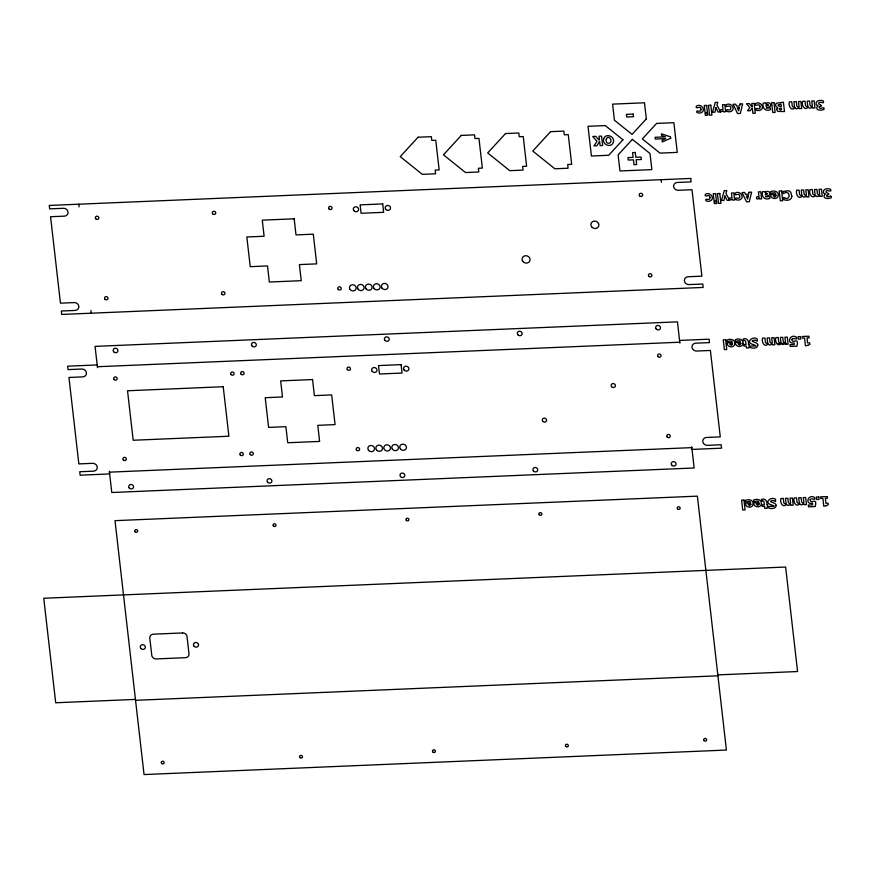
<?xml version="1.0" encoding="UTF-8"?>
<svg xmlns="http://www.w3.org/2000/svg" width="875" height="875" viewBox="0 0 875 875"><rect width="100%" height="100%" fill="white"/><g stroke="black" fill="none" stroke-linecap="round" stroke-linejoin="round"><path stroke-width="1.31" d="M97.508 367.642L97.191 364.941L67.659 366.188L68.053 369.611L81.758 369.031A4.287 3.883 19.3 0 1 86.428 372.783A4.287 3.883 19.3 0 1 82.655 376.895L68.95 377.464L78.837 463.903L92.542 463.323A4.287 3.883 19.3 0 1 97.212 467.075A4.287 3.883 19.3 0 1 93.439 471.177L79.734 471.756L80.128 475.18L109.659 473.944L111.781 492.505L694.159 467.983L691.72 446.72M97.191 364.941L95.069 346.38L677.447 321.858L679.569 340.419L709.1 339.183L709.494 342.606L695.789 343.186A4.287 3.883 19.3 0 0 692.016 347.287A4.287 3.883 19.3 0 0 696.686 351.039L710.391 350.459L720.278 436.898L706.573 437.467A4.287 3.883 19.3 0 0 702.8 441.58A4.287 3.883 19.3 0 0 707.47 445.331L721.175 444.752L721.569 448.175L692.038 449.422M97.398 366.734L679.766 342.212L679.875 343.131M777.809 343.678L786.253 343.317M109.353 471.231L109.462 472.15L691.83 447.628M135.45 699.409L55.705 702.767L43.75 598.259L785.619 567.033L797.573 671.53L717.817 674.887L697.386 496.147L115.008 520.658L144.047 774.561L726.414 750.05L717.817 674.887M135.559 700.317L717.927 675.806M661.183 179.692L661.489 182.394M78.805 204.203L79.122 206.905M90.967 310.505L91.273 313.206M679.569 340.419L679.766 342.212M109.462 472.15L109.659 473.944M819.295 107.22C819.689 110.677 825.092 105.077 823.944 109.517L820.794 110.25L818.037 109.791A2.111 1.914 19.3 0 1 816.922 108.588C815.62 106.575 820.192 105.623 816.911 105.186A2.111 1.914 19.3 0 1 816.134 104.158C815.238 100.242 820.706 99.816 823.255 100.887C825.223 105.295 818.737 99.969 818.595 103.698C819.842 104.923 823.9 105.809 819.766 106.608L819.295 107.22M826.602 195.552C826.995 199.019 832.398 193.419 831.25 197.848L828.1 198.581L825.344 198.133A2.111 1.914 19.3 0 1 824.228 196.93C822.927 194.906 827.487 193.966 824.217 193.528A2.111 1.914 19.3 0 1 823.441 192.489C822.533 188.573 828.012 188.147 830.561 189.23C832.53 193.637 826.044 188.3 825.902 192.03C827.138 193.255 831.195 194.152 827.072 194.939L826.602 195.552M769.923 193.419C770.722 196.448 765.57 195.366 765.614 196.787L769.65 196.645L769.847 198.363C765.242 200.55 760.955 196.875 762.552 191.691L764.914 191.592L765.002 192.336L767.309 191.297L769.07 191.855A2.297 2.089 19.3 0 1 769.825 192.97L769.923 193.419M770.612 104.748C771.411 107.767 766.27 106.695 766.303 108.106L770.339 107.975L770.536 109.692C765.942 111.88 761.644 108.205 763.241 103.009L765.603 102.911L765.691 103.666L768.009 102.627L769.759 103.184A2.297 2.089 19.3 0 1 770.514 104.289L770.612 104.748M757.827 345.012C757.783 348.545 752.97 348.589 750.498 347.659C746.495 344.083 763.186 347.966 751.778 344.105C745.598 341.589 753.353 335.814 757.203 338.942L757.225 341.195A5.786 5.25 19.3 0 0 754.513 340.134C747.753 341.469 757.892 341.83 757.827 345.012M776.169 505.378C776.125 508.911 771.312 508.955 768.841 508.025C764.837 504.448 781.528 508.331 770.12 504.47C763.941 501.955 771.695 496.18 775.545 499.308L775.567 501.561A5.786 5.25 19.3 0 0 772.855 500.5C766.095 501.823 776.234 502.195 776.169 505.378M778.28 105L778.805 106.203L781.353 106.356L781.08 103.994L778.28 105M700.941 109.178C701.772 113.706 695.155 108.653 696.981 112.558L698.305 112.941A5.753 5.217 19.3 0 0 701.159 112.744C706.77 110.272 700.678 102.769 696.259 106.192C695.319 110.152 700.875 104.814 700.941 109.178M709.931 197.444C710.752 201.972 704.134 196.919 705.972 200.823L707.284 201.206A5.753 5.217 19.3 0 0 710.15 201.009C715.761 198.538 709.669 191.045 705.239 194.458C704.298 198.417 709.866 193.08 709.931 197.444M730.702 107.92C731.533 112.459 724.916 107.406 726.742 111.311L728.066 111.683A5.753 5.217 19.3 0 0 730.92 111.497C736.531 109.014 730.439 101.522 726.02 104.945C725.08 108.894 730.636 103.556 730.702 107.92M739.692 196.186C740.512 200.725 733.895 195.672 735.733 199.577L737.045 199.959A5.753 5.217 19.3 0 0 739.911 199.762C745.522 197.28 739.43 189.788 735 193.211C734.059 197.17 739.627 191.822 739.692 196.186M760.003 106.684C760.834 111.223 754.217 106.17 756.055 110.075L757.367 110.458A5.753 5.217 19.3 0 0 760.233 110.261C765.844 107.778 759.741 100.286 755.322 103.709C754.381 107.669 759.948 102.32 760.003 106.684M768.228 105.033L765.986 106.247L766.369 104.366L768.228 105.033M767.539 193.703L765.297 194.917L765.669 193.047L767.539 193.703M776.836 109.047L776.956 110.261A1.969 1.794 19.3 0 0 778.105 111.431L784.492 111.573L783.409 102.167L776.464 103.228A2.745 2.483 19.3 0 0 775.655 104.727C774.911 107.483 779.614 106.936 776.836 109.047M791.809 339.412C792.498 344.761 799.323 335.923 796.906 346.172L790.212 346.456L790.005 344.673L794.303 344.498L794.128 342.923C786.078 344.422 789.797 333.025 796.305 337.116C798.033 341.414 792.958 336.634 791.809 339.412M810.152 499.778C810.841 505.127 817.666 496.289 815.248 506.538L808.555 506.822L808.347 505.039L812.645 504.864L812.47 503.289C804.42 504.787 808.139 493.391 814.647 497.481C816.375 501.78 811.3 497 810.152 499.778M807.68 345.395L805.438 345.833L804.552 338.045L802.462 338.133L802.277 336.492L808.959 336.208L809.145 337.848L807.013 337.936L807.581 342.912L809.714 342.825L809.889 344.356L807.68 345.395M826.022 505.761L823.78 506.198L822.894 498.411L820.805 498.498L820.619 496.858L827.302 496.573L827.487 498.214L825.355 498.302L825.923 503.278L828.056 503.191L828.231 504.722L826.022 505.761M606.244 139.202C604.822 146.136 614.337 143.281 609.82 138.075A1.925 1.739 19.3 0 0 608.584 137.441A2.1 1.903 19.3 0 0 607.294 137.638L606.244 139.202M779.406 108.566L779.352 109.123C781.681 112.492 782.72 105.962 779.406 108.566M732.572 343.908L731.216 345.406L729.695 344.028L732.572 343.908M740.83 343.558L739.473 345.056L737.953 343.678L740.83 343.558M776.059 195.606L774.714 197.105L773.194 195.727L776.059 195.606M750.914 504.273L749.558 505.772L748.037 504.394L750.914 504.273M759.172 503.923L757.816 505.422L756.295 504.044L759.172 503.923M603.695 138.698C601.541 144.648 611.384 148.422 613.309 142.384C615.453 136.434 605.631 132.683 603.695 138.698M791.875 196.241C791.787 200.178 786.877 201.141 783.934 199.642L783.683 197.4L785.936 198.428A2.877 2.614 19.3 0 0 787.828 198.33L789.25 196.066L788.452 193.287L786.111 192.281L783.256 193.67L782.994 191.461L788.408 190.739A4.364 3.959 19.3 0 1 790.759 192.314L791.875 196.241M734.869 343.678C734.584 348.359 726.458 347.605 727.202 342.792L732.408 342.573C731.839 338.614 726.228 344.017 727.027 340.058C729.991 338.363 735.295 339.489 734.869 343.678M743.116 343.328C742.842 348.009 734.716 347.255 735.459 342.442L740.666 342.223C740.097 338.264 734.486 343.667 735.284 339.708C738.248 338.023 743.553 339.139 743.116 343.328M778.356 195.377C778.083 200.058 769.956 199.303 770.7 194.491L775.906 194.272C775.327 190.312 769.716 195.716 770.514 191.756C773.489 190.061 778.783 191.188 778.356 195.377M753.211 504.044C752.927 508.725 744.8 507.97 745.544 503.158L750.75 502.939C750.181 498.98 744.57 504.383 745.369 500.423C748.333 498.728 753.637 499.855 753.211 504.044M761.458 503.694C761.184 508.375 753.058 507.62 753.802 502.808L759.008 502.589C758.439 498.63 752.828 504.033 753.627 500.073C756.591 498.389 761.895 499.505 761.458 503.694M740.108 103.983L739.692 105.941L736.52 106.072L735.667 104.18L733.053 104.289L737.538 113.553L740.316 113.433L742.645 103.884L740.108 103.983M749.087 192.259L748.683 194.206L745.5 194.338L744.647 192.445L742.033 192.555L746.528 201.819L749.295 201.709L751.636 192.15L749.087 192.259M739.331 107.669L738.653 110.819L737.264 107.756L739.331 107.669M748.322 195.934L747.644 199.084L746.255 196.022L748.322 195.934M715.947 107.669L714.962 112.175L712.513 112.284L715.258 102.419L717.806 102.309L716.975 105.131L720.562 111.945L723.166 110.808L723.286 111.825L725.659 111.727L724.85 104.628L722.466 104.727L723.012 109.484L720.3 109.856L720.541 111.945L718.058 112.044L715.947 107.669M724.938 195.934L723.942 200.452L721.503 200.55L724.237 190.684L726.797 190.575L725.955 193.397L729.542 200.211L732.156 199.073L732.266 200.102L734.65 199.992L733.83 192.894L731.456 192.992L732.003 197.75L729.291 198.122L729.531 200.211L727.048 200.32L724.938 195.934M599.386 139.398L598.97 140.066L595.777 136.347L592.703 136.478L597.034 141.367L593.928 145.884L596.87 145.764L599.627 141.444L600.108 145.633L602.645 145.523L601.562 136.106L599.025 136.216L599.386 139.398M752.073 106.127L751.767 106.608L749.35 103.6L746.517 103.72L749.853 107.636L747.534 110.808L750.334 110.688L752.27 107.822L752.905 113.334L755.278 113.236L754.152 103.392L751.778 103.502L752.073 106.127M418.064 137.233L400.247 156.636L422.308 174.355L435.597 173.797L435.17 170.089L439.162 169.914L435.761 140.219L431.78 140.394L431.353 136.675L418.064 137.233M461.256 135.417L443.45 154.82L465.511 172.539L478.8 171.981L478.373 168.263L482.366 168.098L478.964 138.403L474.972 138.567L474.556 134.859L461.256 135.417M505.52 133.558L487.703 152.95L509.764 170.68L523.053 170.111L522.637 166.403L526.619 166.239L523.228 136.544L519.236 136.708L518.809 133L505.52 133.558M550.583 131.655L532.766 151.058L554.827 168.777L568.116 168.219L567.689 164.511L571.681 164.336L568.28 134.641L564.298 134.805L563.872 131.097L550.583 131.655M622.934 139.759L608.683 155.28L591.413 156.002L588.011 126.306L605.292 125.584L622.934 139.759M646.33 118.88L632.078 134.4L614.425 120.225L612.588 104.136L644.492 102.791L646.33 118.88M632.373 139.366L618.122 154.886L619.959 170.964L651.864 169.619L650.027 153.541L632.373 139.366M656.6 123.419L642.348 138.939L659.991 153.114L677.272 152.392L673.87 122.697L656.6 123.419M794.905 107.767C791.273 111.945 788.036 105.284 789.381 101.916L791.766 101.817L792.302 106.247L793.45 107.22L794.522 106.75L793.942 101.719L796.338 101.62L796.862 106.05L798.011 107.034L799.083 106.564L798.503 101.533L800.888 101.434L801.697 108.533L799.312 108.631L799.225 107.844L796.414 108.872L794.905 107.767M808.161 107.209C804.53 111.388 801.292 104.727 802.638 101.358L805.033 101.259L805.558 105.689L806.717 106.662L807.778 106.192L807.198 101.161L809.594 101.062L810.119 105.492L811.278 106.477L812.339 106.006L811.77 100.975L814.144 100.866L814.953 107.975L812.58 108.073L812.492 107.286L809.67 108.314L808.161 107.209M802.2 196.109C798.569 200.287 795.342 193.616 796.688 190.247L799.072 190.148L799.597 194.578L800.756 195.562L801.817 195.092L801.248 190.061L803.633 189.963L804.169 194.381L805.317 195.366L806.389 194.895L805.809 189.864L808.183 189.766L808.992 196.864L806.619 196.963L806.531 196.186L803.72 197.203L802.2 196.109M815.467 195.552C811.836 199.73 808.598 193.058 809.944 189.689L812.339 189.591L812.864 194.02L814.013 195.005L815.084 194.534L814.505 189.503L816.9 189.405L817.425 193.823L818.584 194.808L819.645 194.338L819.066 189.306L821.45 189.208L822.259 196.306L819.886 196.405L819.788 195.628L816.977 196.645L815.467 195.552M768.075 344.017C764.444 348.195 761.206 341.523 762.552 338.155L764.947 338.056L765.472 342.486L766.631 343.47L767.692 343L767.113 337.969L769.508 337.87L770.033 342.289L771.192 343.273L772.253 342.803L771.673 337.772L774.058 337.673L774.867 344.772L772.494 344.87L772.406 344.094L769.584 345.111L768.075 344.017M781.331 343.459C777.7 347.637 774.473 340.966 775.819 337.597L778.203 337.498L778.728 341.928L779.887 342.912L780.948 342.442L780.38 337.411L782.764 337.312L783.3 341.731L784.448 342.716L785.52 342.245L784.941 337.214L787.314 337.116L788.123 344.214L785.75 344.312L785.663 343.536L782.852 344.553L781.331 343.459M786.417 504.383C782.786 508.561 779.548 501.889 780.894 498.52L783.289 498.422L783.814 502.852L784.973 503.836L786.034 503.366L785.455 498.334L787.85 498.236L788.375 502.655L789.534 503.639L790.595 503.169L790.016 498.137L792.4 498.039L793.209 505.137L790.836 505.236L790.738 504.459L787.927 505.477L786.417 504.383M799.673 503.825C796.042 508.003 792.816 501.331 794.161 497.962L796.545 497.864L797.07 502.294L798.23 503.278L799.291 502.808L798.722 497.777L801.106 497.678L801.642 502.097L802.791 503.081L803.863 502.611L803.283 497.58L805.656 497.481L806.466 504.58L804.092 504.678L804.005 503.902L801.194 504.919L799.673 503.825M759.106 197.947C756.263 201.25 754.961 195.77 758.953 196.612L758.417 191.866L760.791 191.767L761.6 198.866L759.227 198.964L759.106 197.947M670.666 138.228L662.331 141.958L662.134 140.219L665.755 138.622L655.288 139.059L655.091 137.298L665.569 136.861L661.598 135.581L661.402 133.831L670.512 136.839L670.666 138.228M743.914 340.441L743.291 340.605L743.116 339.041C746.703 337.389 749.306 340.812 748.409 344.334L749.317 344.302L748.814 347.911L746.441 348.009L746.211 345.986L743.914 346.073L743.739 344.531L746.025 344.444L745.5 340.78L743.914 340.441M762.256 500.806L761.633 500.97L761.458 499.406C765.045 497.755 767.648 501.178 766.752 504.7L767.659 504.667L767.156 508.277L764.783 508.375L764.553 506.341L762.256 506.439L762.081 504.897L764.367 504.798L763.842 501.145L762.256 500.806M706.617 105.394L704.244 105.492L705.053 112.602L707.427 112.492L706.617 105.394M710.817 105.219L708.433 105.317L709.559 115.161L711.933 115.052L710.817 105.219M774.003 102.561L771.63 102.659L772.756 112.492L775.13 112.394L774.003 102.561M633.205 114.089L626.445 114.373L626.752 117.009L633.5 116.725L633.205 114.089M707.613 113.509L705.097 113.608L705.294 115.336L707.809 115.227L707.613 113.509M635.283 152.458L632.592 152.578L633.139 157.391L627.933 157.609L628.206 160.059L633.423 159.841L633.97 164.653L636.661 164.544L636.114 159.72L641.331 159.502L641.047 157.062L635.83 157.281L635.283 152.458M690.714 178.445L49.273 205.45L49.667 208.873L63.372 208.294A4.287 3.883 19.3 0 1 68.042 212.045A4.287 3.883 19.3 0 1 64.269 216.158L50.564 216.727L60.452 303.166L74.156 302.586A4.287 3.883 19.3 0 1 78.827 306.337A4.287 3.883 19.3 0 1 75.053 310.439L61.348 311.019L61.742 314.442L703.183 287.438L702.789 284.014L689.084 284.594A4.287 3.883 19.3 0 1 684.414 280.842A4.287 3.883 19.3 0 1 688.188 276.741L701.892 276.161L692.005 189.722L678.3 190.302A4.287 3.883 19.3 0 1 673.63 186.55A4.287 3.883 19.3 0 1 677.403 182.448L691.108 181.869L690.714 178.445M382.714 203.908L360.117 204.859L361.08 213.27L383.677 212.319L382.714 203.908M715.608 193.67L713.223 193.769L714.044 200.867L716.417 200.769L715.608 193.67M719.797 193.484L717.423 193.594L718.55 203.427L720.923 203.328L719.797 193.484M781.572 190.892L779.188 190.991L780.314 200.823L782.698 200.725L781.572 190.892M294.175 218.816L262.27 220.161L264.108 236.25L246.838 236.972L250.228 266.667L267.509 265.945L269.347 282.023L301.252 280.689L299.403 264.6L316.684 263.867L313.294 234.172L296.012 234.905L294.175 218.816M716.603 201.775L714.087 201.873L714.284 203.602L716.8 203.503L716.603 201.775M725.627 339.719L723.242 339.817L724.369 349.65L726.742 349.552L725.627 339.719M800.45 336.569L798.055 336.667L798.339 339.15L800.734 339.052L800.45 336.569M401.1 364.634L378.503 365.586L379.466 374.008L402.062 373.056L401.1 364.634M312.55 379.553L280.656 380.898L282.494 396.977L265.212 397.709L268.614 427.405L285.895 426.683L287.733 442.761L319.627 441.427L317.789 425.337L335.07 424.605L331.669 394.909L314.398 395.642L312.55 379.553M223.223 386.728L127.531 390.764L133.186 440.256L228.889 436.231L223.223 386.728M743.969 500.084L741.584 500.183L742.711 510.016L745.084 509.917L743.969 500.084M818.792 496.934L816.397 497.033L816.681 499.516L819.077 499.417L818.792 496.934M182.602 632.942L153.366 634.178A4.047 3.675 19.3 0 0 149.8 638.061L151.78 655.375A4.047 3.675 19.3 0 0 156.198 658.93L185.434 657.694A4.047 3.675 19.3 0 0 189 653.811L187.02 636.486A4.047 3.675 19.3 0 0 182.602 632.942M671.705 465.073A2.428 2.198 19.3 0 0 675.85 464.898A2.428 2.198 19.3 0 0 673.4 461.639A2.428 2.198 19.3 0 0 671.705 465.073M533.378 470.892A2.428 2.198 19.3 0 0 537.513 470.717A2.428 2.198 19.3 0 0 535.062 467.469A2.428 2.198 19.3 0 0 533.378 470.892M400.455 476.492A2.428 2.198 19.3 0 0 404.6 476.317A2.428 2.198 19.3 0 0 402.15 473.069A2.428 2.198 19.3 0 0 400.455 476.492M267.542 482.092A2.428 2.198 19.3 0 0 271.688 481.917A2.428 2.198 19.3 0 0 269.238 478.658A2.428 2.198 19.3 0 0 267.542 482.092M129.205 487.911A2.428 2.198 19.3 0 0 133.35 487.736A2.428 2.198 19.3 0 0 130.9 484.487A2.428 2.198 19.3 0 0 129.205 487.911M113.63 351.695A2.428 2.198 19.3 0 0 117.775 351.52A2.428 2.198 19.3 0 0 115.314 348.261A2.428 2.198 19.3 0 0 113.63 351.695M251.967 345.866A2.428 2.198 19.3 0 0 256.113 345.691A2.428 2.198 19.3 0 0 253.652 342.442A2.428 2.198 19.3 0 0 251.967 345.866M384.88 340.277A2.428 2.198 19.3 0 0 389.025 340.102A2.428 2.198 19.3 0 0 386.564 336.842A2.428 2.198 19.3 0 0 384.88 340.277M517.792 334.677A2.428 2.198 19.3 0 0 521.938 334.502A2.428 2.198 19.3 0 0 519.487 331.253A2.428 2.198 19.3 0 0 517.792 334.677M656.13 328.858A2.428 2.198 19.3 0 0 660.275 328.683A2.428 2.198 19.3 0 0 657.814 325.423A2.428 2.198 19.3 0 0 656.13 328.858M231 374.467A1.75 1.597 19.3 0 0 233.997 374.347A1.75 1.597 19.3 0 0 232.225 371.995A1.75 1.597 19.3 0 0 231 374.467M114.067 379.422A1.75 1.597 19.3 0 0 117.053 379.236A1.75 1.597 19.3 0 0 115.227 376.917A1.75 1.597 19.3 0 0 114.067 379.422M123.244 459.823A1.75 1.597 19.3 0 0 126.23 459.692A1.75 1.597 19.3 0 0 124.458 457.352A1.75 1.597 19.3 0 0 123.244 459.823M240.209 454.902A1.75 1.597 19.3 0 0 243.195 454.77A1.75 1.597 19.3 0 0 241.423 452.419A1.75 1.597 19.3 0 0 240.209 454.902M372.17 371.328A2.702 2.45 19.3 0 0 376.775 371.131A2.702 2.45 19.3 0 0 374.052 367.522A2.702 2.45 19.3 0 0 372.17 371.328M404.075 369.983A2.702 2.45 19.3 0 0 408.68 369.786A2.702 2.45 19.3 0 0 405.945 366.177A2.702 2.45 19.3 0 0 404.075 369.983M611.548 386.608A2.155 1.958 19.3 0 0 615.234 386.455A2.155 1.958 19.3 0 0 613.047 383.567A2.155 1.958 19.3 0 0 611.548 386.608M542.719 421.214A2.155 1.958 19.3 0 0 546.405 421.061A2.155 1.958 19.3 0 0 544.217 418.162A2.155 1.958 19.3 0 0 542.719 421.214M368.495 450.242A3.38 3.062 19.3 0 0 374.259 450.002A3.38 3.062 19.3 0 0 370.847 445.484A3.38 3.062 19.3 0 0 368.495 450.242M376.48 449.903A3.38 3.062 19.3 0 0 382.233 449.663A3.38 3.062 19.3 0 0 378.82 445.145A3.38 3.062 19.3 0 0 376.48 449.903M384.453 449.575A3.38 3.062 19.3 0 0 390.206 449.334A3.38 3.062 19.3 0 0 386.794 444.806A3.38 3.062 19.3 0 0 384.453 449.575M392.427 449.236A3.38 3.062 19.3 0 0 398.18 448.995A3.38 3.062 19.3 0 0 394.767 444.478A3.38 3.062 19.3 0 0 392.427 449.236M400.4 448.897A3.38 3.062 19.3 0 0 406.153 448.656A3.38 3.062 19.3 0 0 402.752 444.139A3.38 3.062 19.3 0 0 400.4 448.897M657.923 356.497A1.75 1.597 19.3 0 0 660.92 356.366A1.75 1.597 19.3 0 0 659.148 354.014A1.75 1.597 19.3 0 0 657.923 356.497M667.122 436.92A1.75 1.597 19.3 0 0 670.119 436.8A1.75 1.597 19.3 0 0 668.347 434.448A1.75 1.597 19.3 0 0 667.122 436.92M347.309 369.567A1.75 1.597 19.3 0 0 350.295 369.447A1.75 1.597 19.3 0 0 348.523 367.095A1.75 1.597 19.3 0 0 347.309 369.567M356.508 450.002A1.75 1.597 19.3 0 0 359.494 449.881A1.75 1.597 19.3 0 0 357.722 447.53A1.75 1.597 19.3 0 0 356.508 450.002M250.173 454.475A1.75 1.597 19.3 0 0 253.17 454.355A1.75 1.597 19.3 0 0 251.398 452.003A1.75 1.597 19.3 0 0 250.173 454.475M240.975 374.052A1.75 1.597 19.3 0 0 243.972 373.92A1.75 1.597 19.3 0 0 242.189 371.569A1.75 1.597 19.3 0 0 240.975 374.052M677.523 508.856A1.488 1.345 19.3 0 0 680.05 508.747A1.488 1.345 19.3 0 0 678.552 506.756A1.488 1.345 19.3 0 0 677.523 508.856M539.186 514.675A1.488 1.345 19.3 0 0 541.723 514.577A1.488 1.345 19.3 0 0 540.225 512.586A1.488 1.345 19.3 0 0 539.186 514.675M406.273 520.275A1.488 1.345 19.3 0 0 408.811 520.166A1.488 1.345 19.3 0 0 407.312 518.175A1.488 1.345 19.3 0 0 406.273 520.275M273.361 525.875A1.488 1.345 19.3 0 0 275.898 525.766A1.488 1.345 19.3 0 0 274.389 523.775A1.488 1.345 19.3 0 0 273.361 525.875M135.034 531.694A1.488 1.345 19.3 0 0 137.561 531.584A1.488 1.345 19.3 0 0 136.062 529.594A1.488 1.345 19.3 0 0 135.034 531.694M161.525 763.317A1.488 1.345 19.3 0 0 164.052 763.219A1.488 1.345 19.3 0 0 162.553 761.228A1.488 1.345 19.3 0 0 161.525 763.317M299.852 757.498A1.488 1.345 19.3 0 0 302.389 757.389A1.488 1.345 19.3 0 0 300.891 755.398A1.488 1.345 19.3 0 0 299.852 757.498M432.819 751.964A1.488 1.345 19.3 0 0 435.334 751.723A1.488 1.345 19.3 0 0 433.716 749.809A1.488 1.345 19.3 0 0 432.819 751.964M565.666 746.288A1.488 1.345 19.3 0 0 568.203 746.222A1.488 1.345 19.3 0 0 566.737 744.209A1.488 1.345 19.3 0 0 565.666 746.288M703.992 740.458A1.488 1.345 19.3 0 0 706.53 740.403A1.488 1.345 19.3 0 0 705.075 738.391A1.488 1.345 19.3 0 0 703.992 740.458M193.933 646.078A2.559 2.33 19.3 0 0 198.308 645.903A2.559 2.33 19.3 0 0 195.716 642.469A2.559 2.33 19.3 0 0 193.933 646.078M140.766 648.32A2.559 2.33 19.3 0 0 145.141 648.134A2.559 2.33 19.3 0 0 142.548 644.7A2.559 2.33 19.3 0 0 140.766 648.32M385.689 209.245A2.702 2.45 19.3 0 0 390.294 209.059A2.702 2.45 19.3 0 0 387.57 205.439A2.702 2.45 19.3 0 0 385.689 209.245M350.12 289.505A3.38 3.062 19.3 0 0 355.873 289.264A3.38 3.062 19.3 0 0 352.461 284.747A3.38 3.062 19.3 0 0 350.12 289.505M358.094 289.177A3.38 3.062 19.3 0 0 363.847 288.925A3.38 3.062 19.3 0 0 360.434 284.408A3.38 3.062 19.3 0 0 358.094 289.177M366.067 288.837A3.38 3.062 19.3 0 0 371.82 288.597A3.38 3.062 19.3 0 0 368.408 284.069A3.38 3.062 19.3 0 0 366.067 288.837M374.041 288.498A3.38 3.062 19.3 0 0 379.794 288.258A3.38 3.062 19.3 0 0 376.392 283.741A3.38 3.062 19.3 0 0 374.041 288.498M382.014 288.159A3.38 3.062 19.3 0 0 387.767 287.919A3.38 3.062 19.3 0 0 384.366 283.402A3.38 3.062 19.3 0 0 382.014 288.159M353.784 210.591A2.702 2.45 19.3 0 0 358.389 210.394A2.702 2.45 19.3 0 0 355.666 206.784A2.702 2.45 19.3 0 0 353.784 210.591M639.548 195.759A1.75 1.597 19.3 0 0 642.534 195.628A1.75 1.597 19.3 0 0 640.763 193.287A1.75 1.597 19.3 0 0 639.548 195.759M648.747 276.194A1.75 1.597 19.3 0 0 651.733 276.062A1.75 1.597 19.3 0 0 649.961 273.711A1.75 1.597 19.3 0 0 648.747 276.194M328.923 208.841A1.75 1.597 19.3 0 0 331.909 208.709A1.75 1.597 19.3 0 0 330.137 206.358A1.75 1.597 19.3 0 0 328.923 208.841M338.122 289.264A1.75 1.597 19.3 0 0 341.119 289.144A1.75 1.597 19.3 0 0 339.336 286.792A1.75 1.597 19.3 0 0 338.122 289.264M221.823 294.164A1.75 1.597 19.3 0 0 224.809 294.033A1.75 1.597 19.3 0 0 223.037 291.681A1.75 1.597 19.3 0 0 221.823 294.164M104.858 299.086A1.75 1.597 19.3 0 0 107.844 298.966A1.75 1.597 19.3 0 0 106.072 296.614A1.75 1.597 19.3 0 0 104.858 299.086M95.681 218.684A1.75 1.597 19.3 0 0 98.667 218.498A1.75 1.597 19.3 0 0 96.841 216.18A1.75 1.597 19.3 0 0 95.681 218.684M212.625 213.73A1.75 1.597 19.3 0 0 215.611 213.609A1.75 1.597 19.3 0 0 213.839 211.258A1.75 1.597 19.3 0 0 212.625 213.73M522.823 261.406A4.047 3.675 19.3 0 0 529.725 261.122A4.047 3.675 19.3 0 0 525.634 255.697A4.047 3.675 19.3 0 0 522.823 261.406M591.653 226.811A4.047 3.675 19.3 0 0 598.555 226.516A4.047 3.675 19.3 0 0 594.464 221.091A4.047 3.675 19.3 0 0 591.653 226.811"/></g></svg>
